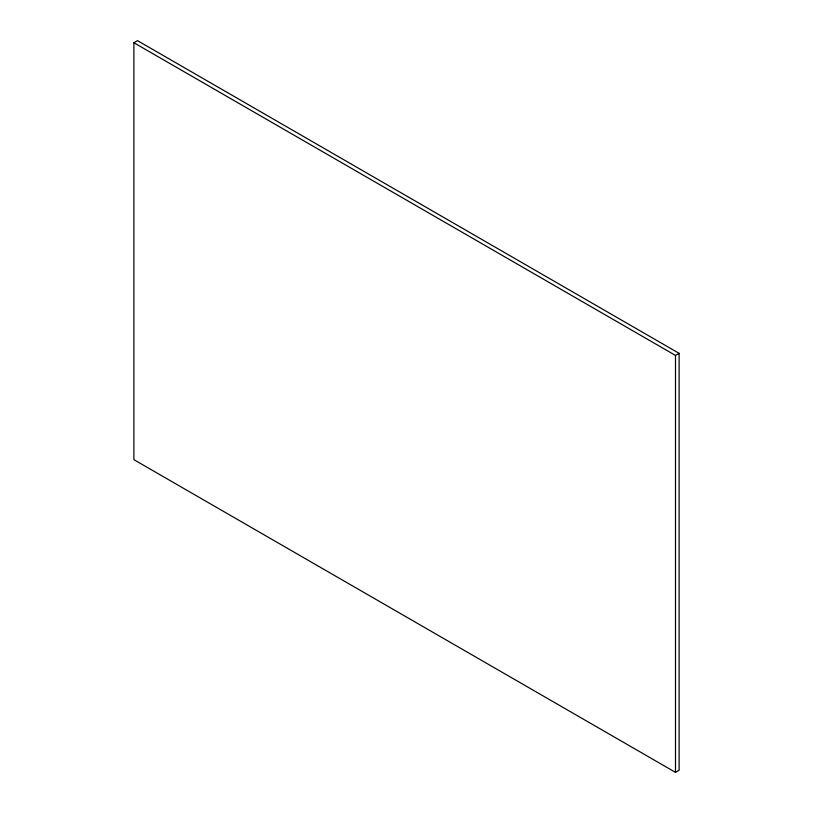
<?xml version="1.0" encoding="UTF-8"?>
<svg xmlns="http://www.w3.org/2000/svg" width="813" height="813" viewBox="0 0 813 813"><rect width="100%" height="100%" fill="white"/><g stroke="black" fill="none" stroke-linecap="round" stroke-linejoin="round"><path stroke-width="1.22" d="M133.891 42.733L137.509 40.65L679.109 353.34L679.109 770.267L675.491 772.35L133.891 459.66L133.891 42.733L675.491 355.423L679.109 353.34M675.491 355.423L675.491 772.35"/></g></svg>
